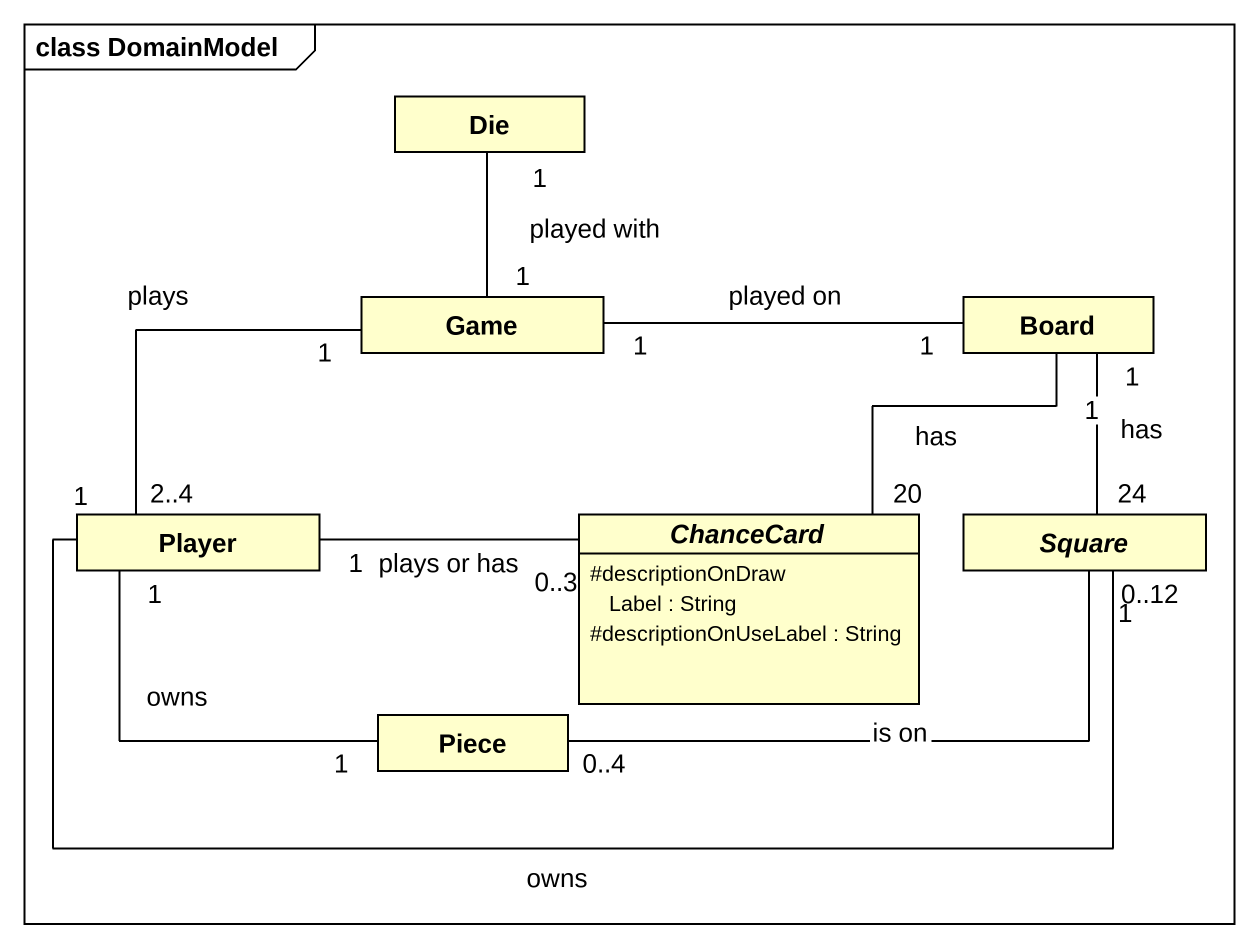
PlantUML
@startuml
mainframe class DomainModel
hide circle
hide empty members
skinparam classAttributeIconSize 0
class Die
class Game
class Board
class Player
abstract class ChanceCard {
  #descriptionOnDrawLabel : String
  #descriptionOnUseLabel : String
}
abstract class Square
class Piece
Game "1" -up- "1" Die : played with
Game "1" -right- "1" Board : played on
Board "1" -- "20" ChanceCard : has
Board "1" -- "24" Square : has
Player "2..4" -up- "1" Game : plays
Player "1" -right- "0..12" Square : owns
Player "1" -- "1" Piece : owns
ChanceCard "0..3" -left- "1" Player : plays or has
Piece "0..4" -right- "1" Square : is on
@enduml
